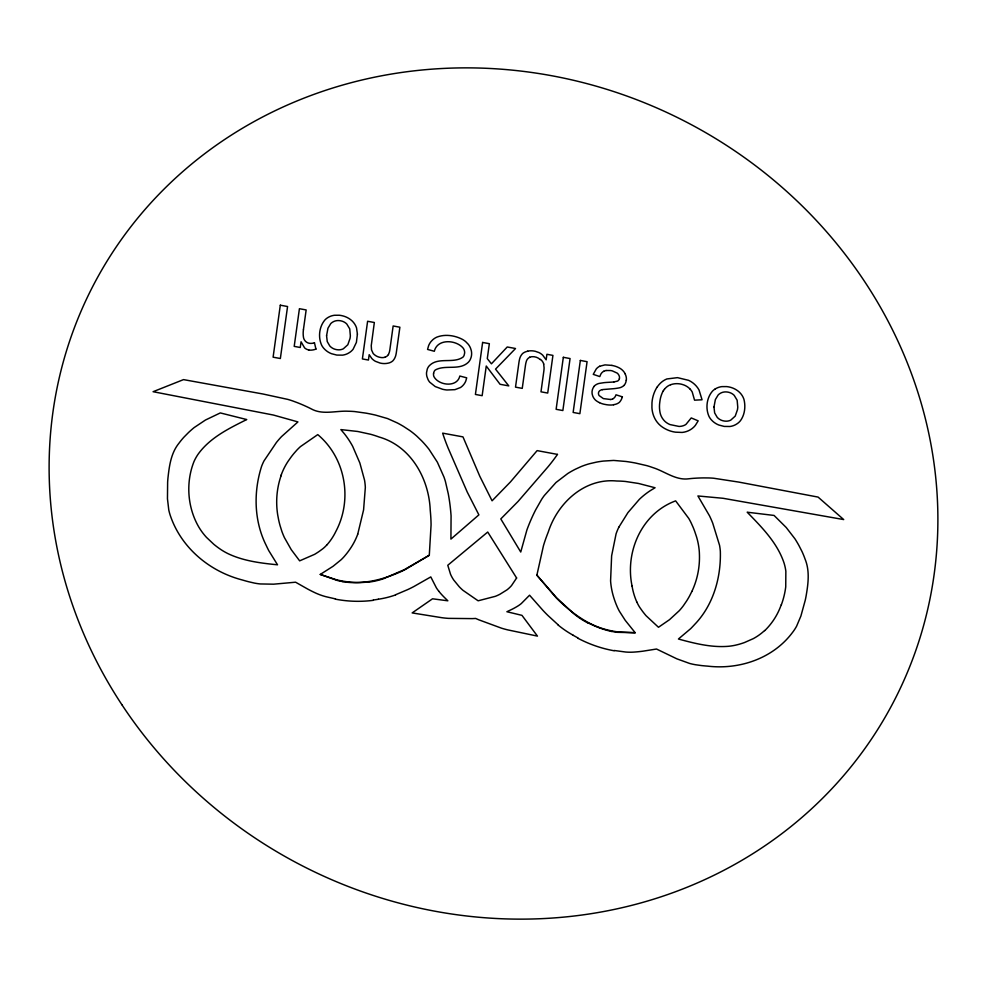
<?xml version="1.0" encoding="UTF-8"?>
<svg xmlns="http://www.w3.org/2000/svg" width="987" height="987" viewBox="0 0 987 987"><rect width="100%" height="100%" fill="white"/><g stroke="black" fill="none" stroke-linecap="round" stroke-linejoin="round"><path stroke-width="1.48" d="M336.468 579.788A86.905 80.638 27.4 0 0 351.495 582.207C368.385 583.514 385.115 578.604 400.438 571.855A113.382 105.202 27.4 0 0 405.102 569.61L429.296 555.262L431.072 524.985A163.62 151.813 27.4 0 0 430.788 517.102L430.665 515.313A238.99 221.742 27.4 0 0 430.233 510.143C428.95 478.609 410.925 446.062 379.045 436.994A98.86 91.717 27.4 0 0 370.754 434.317L357.75 431.479L340.873 429.592L344.488 433.885A85.289 79.133 27.4 0 1 352.655 446.297L359.86 463.002L364.536 480.114A69.571 64.55 27.4 0 1 365.338 487.405L363.586 509.884L357.75 534.127M303.428 329.67L306.155 309.943L299.419 308.709L294.2 346.375L300.258 347.486L301.06 341.786L304.588 347.856A7.884 7.316 27.4 0 0 308.746 349.941M618.837 527.194A69.571 64.55 27.4 0 0 616.085 533.819L611.632 555.804L610.583 580.936A77.529 71.94 27.4 0 0 613.717 597.419L614.58 600.071A107.867 100.082 27.4 0 0 616.061 604.069L617.208 606.82A60.232 55.889 27.4 0 0 619.417 611.286L625.252 620.367L635.196 632.729L618.355 631.964A86.905 80.638 27.4 0 1 603.439 628.842C586.71 623.858 572.361 613.137 559.777 601.354A113.382 105.202 27.4 0 1 555.952 597.542L536.879 575.187L543.442 545.786A163.62 151.813 27.4 0 1 545.848 538.408L546.453 536.755A238.99 221.742 27.4 0 1 548.278 532.005C557.655 502.864 584.575 477.831 616.801 481.014A98.86 91.717 27.4 0 1 625.4 481.459L638.515 483.457L655.06 487.751L650.458 490.539A85.289 79.133 27.4 0 0 639.329 499.373L627.929 512.623L618.837 527.194M619.404 378.576L619.342 378.823A4.182 3.874 27.4 0 1 617.504 381.105L613.988 381.92M280.9 475.956L281.381 474.599M691.912 591.386L689.555 596A113.591 105.399 27.4 0 1 686.767 600.75L683.423 605.66A76.715 71.175 27.4 0 1 679.216 610.756L669.507 619.688L658.477 627.276L646.041 615.691A106.411 98.725 27.4 0 1 642.426 611.175L639.897 607.61A37.296 34.594 27.4 0 1 637.479 603.378L636.911 602.132M663.313 390.926L664.399 389.322M326.981 544.75L326.092 545.725A37.296 34.594 27.4 0 1 322.65 548.883L319.27 551.351A106.411 98.725 27.4 0 1 314.619 554.336L299.653 560.85L291.251 549.66L284.453 537.668A76.715 71.175 27.4 0 1 281.85 531.314L280.012 525.442A113.591 105.399 27.4 0 1 278.655 519.927L277.668 514.696A91.47 84.87 27.4 0 1 280.974 475.993M764.604 630.52L763.358 631.655A60.182 55.84 27.4 0 1 753.389 638.601L744.494 642.537A84.117 78.047 27.4 0 1 738.264 644.499L735.994 645.066A59.664 55.358 27.4 0 1 728.258 646.312C711.343 647.682 694.601 643.425 678.414 639.021L690.666 628.67A202.125 187.542 27.4 0 0 694.651 624.463C713.231 605.228 721.139 577.605 720.337 551.314A60.54 56.173 27.4 0 0 719.535 545.243L712.737 523.209A112.703 104.573 27.4 0 0 709.505 515.831L697.92 495.967L723.064 498.287L843.7 519.569L818.087 497.09L738.794 482.088L713.601 478.226A91.211 84.623 27.4 0 0 708.469 477.942L703.521 477.905A168.728 156.551 27.4 0 0 696.686 478.127L693.367 478.337A103.055 95.616 27.4 0 0 688.84 478.781C675.787 480.632 664.782 471.305 652.888 467.616A81.267 75.407 27.4 0 0 646.818 465.642L635.542 463.039A184.026 170.739 27.4 0 0 625.968 461.472L613.68 460.435L603.291 461.077A104.708 97.145 27.4 0 0 596.37 462.15L589.523 463.73A76.887 71.348 27.4 0 0 581.158 466.567L575.322 469.244A102.673 95.258 27.4 0 0 567.796 473.501L555.989 482.507L544.269 495.585A81.588 75.703 27.4 0 0 541.653 499.323L535.633 509.909A206.641 191.725 27.4 0 0 526.922 529.896L520.741 552.029L500.791 518.928L518.052 501.458L547.896 466.962A207.924 192.909 27.4 0 0 557.47 454.402M429.296 555.262L404.325 569.672L384.19 578.37M342.958 581.627A62.971 58.43 27.4 0 1 337.209 580.442L320.269 574.434L333.075 566.279L341.107 559.752A60.232 55.889 27.4 0 0 344.414 556.31L346.252 554.114A107.867 100.082 27.4 0 0 348.744 550.845L350.286 548.649A77.529 71.94 27.4 0 0 357.763 534.14M599.677 366.263L604.994 364.894L611.915 365.387M395.54 594.766L407.656 589.621A135.589 125.805 27.4 0 0 413.898 586.525L430.788 576.914L436.365 587.82A39.418 36.581 27.4 0 0 438.684 591.065M378.366 599.269L373.296 600.034M606.08 370.507L610.583 370.532A21.27 19.74 27.4 0 1 612.273 370.865L617.257 373.148A6.095 5.663 27.4 0 1 618.035 373.95L618.639 374.789A5.589 5.182 27.4 0 1 619.429 378.576M602.465 389.618L602.613 389.594A26.748 24.823 27.4 0 1 603.526 389.495L613.556 388.693A84.253 78.17 27.4 0 0 616.147 388.397L618.997 387.928A10.401 9.648 27.4 0 0 623.944 385.448M610.743 399.513L603.365 398.6L599.109 395.553A4.034 3.738 27.4 0 1 599.615 390.803A6.366 5.91 27.4 0 1 602.477 389.68M367.583 582.108L360.748 582.589A87.349 81.045 27.4 0 1 342.945 581.738M635.196 632.729L617.48 632.322A62.971 58.43 27.4 0 1 611.706 631.384M614.148 650.482L625.659 652.025A53.742 49.868 27.4 0 0 633.222 652.136L634.024 652.086A132.566 122.993 27.4 0 0 643.413 651.112L656.515 649.027L676.835 658.822L689.629 663.449A64.834 60.145 27.4 0 0 695.564 664.744L701.399 665.559A189.344 175.686 27.4 0 0 707.716 666.139C739.448 669.865 773.068 658.502 792.524 632.445A55.297 51.312 27.4 0 0 796.608 626.19L800.901 616.036L805.219 600.355A113.739 105.535 27.4 0 0 806.058 596.234C808.205 583.934 809.945 570.881 805.034 558.975A86.856 80.589 27.4 0 0 801.975 551.462L798.915 545.49A124.769 115.763 27.4 0 0 794.954 538.828L786.232 527.514L774.079 515.448L747.196 512.204C761.717 527.132 777.25 542.702 784.011 562.898A52.879 49.066 27.4 0 1 785.849 571.214L785.738 586.883A92.914 86.202 27.4 0 1 781.383 604.723M557.445 454.39L537.125 450.615L510.501 481.878L492.081 500.804L479.756 476.178L462.977 436.883L442.645 433.145A207.924 192.909 27.4 0 0 448.32 448.517L467.246 492.057L478.88 514.869L450.923 539.099L451.071 515.856A206.641 191.725 27.4 0 0 448.258 493.734L445.421 481.508A81.588 75.703 27.4 0 0 443.953 477.005L437.377 462.212L429.037 449.332A102.031 94.666 27.4 0 0 421.634 440.794L416.822 436.155A76.887 71.348 27.4 0 0 409.654 430.431L403.572 426.458A104.708 97.145 27.4 0 0 397.292 422.929L387.607 418.587L375.652 415.132A184.026 170.739 27.4 0 0 366.128 413.158L354.728 411.567A81.267 75.407 27.4 0 0 348.423 411.246C336.111 410.53 322.65 415.256 311.238 408.877A103.055 95.616 27.4 0 0 307.056 406.829L303.959 405.423A168.728 156.551 27.4 0 0 297.531 402.745L292.831 400.993A91.211 84.623 27.4 0 0 287.871 399.414L262.9 393.986L183.52 379.613L153.084 391.703L273.424 415.046L297.938 421.918L281.529 436.599A112.703 104.573 27.4 0 0 276.446 442.435L263.998 460.904A60.54 56.173 27.4 0 0 261.58 466.382C253.412 491.896 253.992 520.902 266.071 545.12A202.125 187.542 27.4 0 0 268.711 550.549L277.52 564.798C260.765 563.145 243.592 561.023 228.207 553.744A59.664 55.358 27.4 0 1 221.199 549.771L219.2 548.402A84.117 78.047 27.4 0 1 213.809 544.293L206.443 537.335A60.182 55.84 27.4 0 1 198.856 527.144C187.456 507.614 185.63 482.631 193.958 461.632A52.879 49.066 27.4 0 1 197.968 454.402C209.812 437.734 228.922 428.444 246.725 419.549L220.311 412.924L205.493 420.006L194.131 427.593A124.769 115.763 27.4 0 0 188.554 432.491L184.026 437.068A86.856 80.589 27.4 0 0 179.066 443.089C170.998 452.934 169.283 465.876 167.95 478.103A113.739 105.535 27.4 0 0 167.63 482.31L167.457 498.768L168.777 509.958A55.297 51.312 27.4 0 0 170.948 517.373C182.311 548.784 210.305 571.695 242.308 579.974A189.344 175.686 27.4 0 0 248.465 581.701L254.239 583.046A64.834 60.145 27.4 0 0 260.223 583.946L273.621 584.181L295.594 582.207L307.463 588.931A132.566 122.993 27.4 0 0 316.111 593.249L317.592 593.878A58.973 54.717 27.4 0 0 326.129 596.753L335.42 598.887M336.481 579.776L320.269 574.434M622.439 396.86L615.974 394.8A7.588 7.045 27.4 0 1 612.779 398.921M588.178 622.957L594.544 625.881A87.349 81.045 27.4 0 0 611.681 631.495M577.876 637.91L573.274 635.344M558.186 624.87L548.081 615.617A135.589 125.805 27.4 0 1 542.998 610.422L529.563 595.21L521.321 603.538A38.715 35.914 27.4 0 1 518.829 605.401L518.224 605.796A73.581 68.263 27.4 0 1 511.254 609.658L506.886 611.73L521.963 615.357L537.459 636.109L508.046 629.953A85.807 79.614 27.4 0 1 501.433 628.151L478.929 619.861A156.995 145.669 27.4 0 1 475.66 618.442A156.995 145.669 27.4 0 1 472.168 618.615L448.542 618.368A85.807 79.614 27.4 0 1 441.769 617.689L412.159 612.915L432.528 598.801L447.839 600.799L444.236 597.258A73.581 68.263 27.4 0 1 438.66 591.09M536.879 575.187L556.68 597.875L573.435 613.408A76.678 71.138 27.4 0 0 588.104 623.105M543.677 364.055L544.084 367.818A34.57 32.078 27.4 0 1 543.763 371.643L540.987 391.827L547.711 393.06L552.93 355.394L546.909 354.284L546.144 359.823L542.739 355.209A14.028 13.016 27.4 0 0 538.988 352.593L535.398 351.323A16.853 15.644 27.4 0 0 527.663 351.15M314.458 342.797L315.951 349.139M632.062 586.056C624.882 551.819 641.636 513.4 675.639 500.865L688.766 518.434A69.102 64.118 27.4 0 1 691.208 523.036L693.121 527.292A121.142 112.407 27.4 0 1 694.712 531.401L696.514 536.768A73.766 68.448 27.4 0 1 699.327 551.967L699.388 553.436A91.47 84.87 27.4 0 1 691.899 591.386M281.357 474.587A73.766 68.448 27.4 0 1 288.167 461.176L291.338 456.722A121.142 112.407 27.4 0 1 293.978 453.403L296.939 450.035A69.102 64.118 27.4 0 1 300.517 446.556L317.765 434.613C345.61 457.956 352.717 499.422 335.962 531.24A68.856 63.884 27.4 0 1 327.018 544.787M781.26 604.673A76.789 71.249 27.4 0 1 764.728 630.644M614.111 650.766A116.059 107.682 27.4 0 1 577.74 638.157M573.299 635.307A91.594 84.993 27.4 0 1 558.087 624.993M395.602 594.914A91.594 84.993 27.4 0 1 378.354 599.208M373.357 600.318A116.059 107.682 27.4 0 1 335.383 599.158M636.862 602.144A68.856 63.884 27.4 0 1 632.062 586.056M384.227 578.468A76.678 71.138 27.4 0 1 367.608 582.281M715.193 388.977A16.248 15.076 27.4 0 0 712.417 391.21C706.63 397.921 705.384 408.384 708.999 416.415A15.989 14.83 27.4 0 0 711.282 419.771A18.346 17.026 27.4 0 0 718.869 425.039L724.211 426.421L729.924 426.495A17.272 16.026 27.4 0 0 735.784 424.57L737.301 423.62A17.149 15.915 27.4 0 0 740.534 420.573C744.877 414.54 745.753 406.311 743.914 399.229A16.878 15.656 27.4 0 0 737.918 390.951A20.11 18.667 27.4 0 0 729.294 387.015A24.7 22.923 27.4 0 0 726.605 386.596L721.83 386.62A17.223 15.989 27.4 0 0 715.193 388.977M690.209 389.223A14.682 13.621 27.4 0 1 692.245 392.061L694.552 400.179L702.053 399.772L699.018 389.951A21.48 19.925 27.4 0 0 688.63 380.34L677.501 377.651L666.842 378.959A22.491 20.863 27.4 0 0 659.082 384.597L658.008 385.905A29.079 26.982 27.4 0 0 657.021 387.336M690.209 389.211A15.348 14.237 27.4 0 0 683.929 384.992L681.832 384.313A20.505 19.024 27.4 0 0 679.722 383.881A18.469 17.137 27.4 0 0 670.679 384.708M664.424 389.334A15.311 14.213 27.4 0 1 670.666 384.683M663.202 390.864A35.421 32.855 27.4 0 0 659.797 402.178A33.533 31.115 27.4 0 0 660.019 412.443A16.754 15.545 27.4 0 0 664.856 421.301A16.248 15.076 27.4 0 0 670.025 424.583L678.994 426.433A13.658 12.683 27.4 0 0 684.583 425.2A12.177 11.301 27.4 0 0 686.014 424.336L691.245 417.933L698.167 420.844L695.354 425.397A20.85 19.345 27.4 0 1 682.14 432.442L675.441 432.17A28.401 26.353 27.4 0 1 660.796 425.915A23.17 21.492 27.4 0 1 653.826 416.317L653.505 415.49A29.573 27.439 27.4 0 1 651.926 407.569L651.975 402.745A39.381 36.544 27.4 0 1 656.947 387.286M599.677 366.251A13.078 12.128 27.4 0 0 596.259 368.953L593.261 374.357L599.788 376.578L600.849 374.11A8.636 8.019 27.4 0 1 603.686 371.309M611.915 365.437A21.64 20.085 27.4 0 1 620.12 368.398A13.325 12.362 27.4 0 1 625.203 373.826M625.116 373.863A11.93 11.067 27.4 0 1 626.338 380.266M626.202 380.242A10.413 9.66 27.4 0 1 623.994 385.485M612.73 398.859A6.995 6.49 27.4 0 1 610.743 399.501M622.341 396.836A15.039 13.954 27.4 0 1 619.417 402.326A11.844 10.993 27.4 0 1 613.581 404.658M613.618 404.843A23.848 22.133 27.4 0 1 605.241 404.46A20.727 19.234 27.4 0 1 599.504 402.696M599.528 402.622A14.546 13.497 27.4 0 1 595.457 400.093A11.412 10.586 27.4 0 1 592.669 395.849A10.647 9.882 27.4 0 1 594.297 386.201M594.236 386.139A10.697 9.932 27.4 0 1 599.121 383.425L604.007 382.66A100.921 93.642 27.4 0 1 606.277 382.462L610.509 382.203A69.115 64.13 27.4 0 0 613.988 381.932M603.686 371.322A8.501 7.884 27.4 0 1 606.092 370.507M540.481 359.379A9.056 8.402 27.4 0 1 543.726 364.043M529.649 357.158A10.302 9.562 27.4 0 1 540.271 359.589M529.698 357.306A7.464 6.921 27.4 0 0 526.49 360.823L525.898 362.908A55.691 51.669 27.4 0 0 525.479 365.19L522.246 388.372L515.51 387.138L518.891 362.809A36.371 33.743 27.4 0 1 519.853 358.133A13.806 12.806 27.4 0 1 522.654 353.494A11.733 10.882 27.4 0 1 527.687 351.261M385.177 357.171A9.068 8.414 27.4 0 1 380.649 357.467A11.634 10.783 27.4 0 1 373.185 353.519L371.544 349.929L371.248 345.647L374.344 322.502L367.608 321.268L362.389 358.935L368.447 360.045L369.187 354.691L371.852 358.54A13.719 12.732 27.4 0 0 375.442 361.316L379.958 363.019A17.05 15.817 27.4 0 0 387.743 363.241A10.845 10.067 27.4 0 0 392.764 360.921A13.485 12.51 27.4 0 0 395.293 356.825A9.993 9.278 27.4 0 0 395.602 356.036L395.676 355.776A39.838 36.963 27.4 0 0 396.355 352.408L399.883 327.215L393.147 325.969L389.976 348.88A29.943 27.784 27.4 0 1 389.322 352.26L388.644 354.074A7.674 7.119 27.4 0 1 388.385 354.555M388.422 354.58A6.662 6.181 27.4 0 1 385.152 357.109M303.453 329.67A27.093 25.131 27.4 0 0 303.478 337.332A7.44 6.897 27.4 0 0 305.501 341.292A6.65 6.169 27.4 0 0 309.326 343.279A9.932 9.216 27.4 0 0 314.434 342.748M315.914 349.065A13.806 12.806 27.4 0 1 308.734 350.027M357.405 334.099L356.406 342.366L353.124 349.213A17.149 15.915 27.4 0 1 349.892 352.26L348.374 353.21A17.272 16.026 27.4 0 1 342.514 355.147L336.801 355.073L331.459 353.691A18.346 17.026 27.4 0 1 323.872 348.423A15.989 14.83 27.4 0 1 321.589 345.068C317.974 337.036 319.22 326.574 325.007 319.862A16.248 15.076 27.4 0 1 327.783 317.629A17.223 15.989 27.4 0 1 334.42 315.272L339.195 315.235A24.7 22.923 27.4 0 1 341.884 315.667A20.11 18.667 27.4 0 1 350.521 319.578A16.878 15.656 27.4 0 1 356.541 327.869L357.405 334.099M326.574 335.666L327.24 341.576L329.781 345.956A10.758 9.981 27.4 0 0 334.704 349.164L335.296 349.336A13.139 12.189 27.4 0 0 337.135 349.719L338.344 349.83A10.549 9.796 27.4 0 0 343.34 348.793L347.819 344.747L350.027 338.442A34.138 31.67 27.4 0 0 350.348 335.777L349.743 328.893L346.807 324.032A10.598 9.833 27.4 0 0 342.316 321.244L341.132 320.911A13.189 12.239 27.4 0 0 339.269 320.615L338.072 320.565A10.697 9.919 27.4 0 0 333.125 321.848L332.125 322.465A10.82 10.043 27.4 0 0 330.731 323.637L327.955 328.239L326.574 335.666M713.983 407.026L714.65 412.924L717.191 417.304A10.758 9.981 27.4 0 0 722.114 420.511L722.706 420.684A13.139 12.189 27.4 0 0 724.544 421.067L725.753 421.178A10.549 9.796 27.4 0 0 730.75 420.141L735.229 416.095L737.437 409.79A34.138 31.67 27.4 0 0 737.758 407.125L737.153 400.241L734.217 395.38A10.598 9.833 27.4 0 0 729.726 392.592L728.542 392.258A13.189 12.239 27.4 0 0 726.679 391.962L725.482 391.913A10.697 9.919 27.4 0 0 720.522 393.196L719.535 393.813A10.82 10.043 27.4 0 0 718.141 394.997L715.365 399.587L713.983 407.026M433.564 373.419L433.503 374.221A6.81 6.329 27.4 0 0 433.898 376.553C438.499 385.559 457.166 387.866 459.819 376.035L466.703 377.824L465.79 381.031A16.557 15.36 27.4 0 1 462.878 385.51A14.706 13.645 27.4 0 1 460.349 387.583L454.945 389.655L446.926 389.988A35.076 32.546 27.4 0 1 442.583 389.273L435.218 386.559L429.715 382.179A13.633 12.646 27.4 0 1 427.976 379.452L426.902 376.553A13.892 12.893 27.4 0 1 426.532 372.654L427.26 369.126A12.695 11.77 27.4 0 1 428.889 366.189C437.636 356.369 452.971 364.141 462.903 357.183A6.983 6.477 27.4 0 0 464.124 355.308L464.643 353.001A7.822 7.267 27.4 0 0 464.359 350.607L464.174 350.015A8.994 8.34 27.4 0 0 463.285 348.275C456.364 339.688 437.266 338.393 434.329 351.273L427.568 349.435L428.58 345.771A18.63 17.285 27.4 0 1 431.035 341.551L432.75 339.775A17.606 16.335 27.4 0 1 436.896 337.11C445.137 333.927 454.822 335.383 462.521 339.429A20.69 19.197 27.4 0 1 465.704 341.65L468.233 344.241A15.632 14.497 27.4 0 1 470.528 348.189L471.206 350.274A14.928 13.843 27.4 0 1 471.601 354.419A16.137 14.978 27.4 0 1 471.07 357.467L470.38 359.293A13.226 12.276 27.4 0 1 468.196 362.414C459.189 370.865 445.248 364.413 435.267 370.002A6.107 5.675 27.4 0 0 434.132 371.519L433.564 373.419M280.308 305.193L273.103 357.183L280.357 358.515L287.562 306.525L280.308 305.193M482.618 342.452L475.413 394.442L482.149 395.688L486.258 366.029L500.064 384.288L508.774 385.892L495.536 369.126L515.535 348.51L507.232 346.98L491.427 363.821L487.282 358.614L489.355 343.686L482.618 342.452M563.33 357.306L556.125 409.309L562.861 410.543L570.067 358.552L563.33 357.306M580.344 360.44L573.139 412.443L579.875 413.676L587.08 361.686L580.344 360.44M516.608 578L511.537 585.562A35.655 33.077 27.4 0 1 506.948 589.881L499.953 594.236A53.199 49.362 27.4 0 1 495.363 596.321L478.127 600.799L462.977 590.325A53.199 49.362 27.4 0 1 459.177 586.685L453.724 580.023A35.655 33.077 27.4 0 1 450.541 574.274L447.777 565.267L487.726 532.042L516.608 578M121.882 704.706A451.084 418.537 27.4 0 0 890.348 707.926A451.084 418.537 27.4 0 0 468.27 67.869A451.084 418.537 27.4 0 0 121.882 704.706"/></g></svg>
